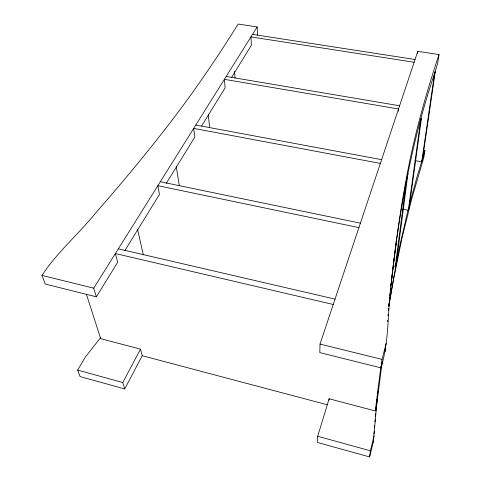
<?xml version="1.0" encoding="UTF-8"?>
<svg xmlns="http://www.w3.org/2000/svg" width="481" height="481" viewBox="0 0 481 481"><rect width="100%" height="100%" fill="white"/><g stroke="black" fill="none" stroke-linecap="round" stroke-linejoin="round"><path stroke-width="0.72" d="M382.299 361.081L376.587 405.657L375.258 410.924L329.118 398.779L317.682 436.273L317.526 442.49L369.6 456.95L373.292 442.015L377.152 399.759M320.021 344.077L319.805 352.603L380.94 367.869C389.899 339.177 387.217 308.58 391.744 279.124C395.496 244.444 400.348 209.872 406.884 175.601C414.526 134.5 425.805 94.198 438.997 54.563L417.773 51.341L320.021 344.077L382.022 359.391L380.94 367.869M329.058 400.204L329.118 398.779M385.065 351.936L385.353 348.25M385.528 346.037L385.642 344.564M387.421 321.699L387.536 320.22M373.292 442.015L373.725 436.778M373.971 433.784L374.158 431.535M374.471 427.795L374.657 425.553M374.964 421.807L375.15 419.564M375.396 416.57L375.643 413.576M387.939 315.752L388.083 314.285M388.438 310.618L388.648 308.417M388.858 306.217L389.147 303.283M389.357 301.082L389.64 298.142M389.857 295.941L390.067 293.741M390.35 290.807L390.566 288.606M375.889 410.582L376.112 408.375M376.407 405.429L376.623 403.222M376.845 401.016L376.99 399.543M377.369 397.54L377.591 395.328M377.813 393.109L377.958 391.63M398.286 111.153L398.521 108.983L224.38 79.341L225.138 87.849L201.611 126.028M390.806 286.405L391.149 283.471M391.318 282.004C399.254 210.636 411.964 139.394 435.305 71.332L422.54 158.916L417.406 175.553L409.169 205.525M417.508 53.451L417.773 51.341M390.831 285.654L391.107 283.435M391.3 281.95L396.639 239.718L396.091 241.666M375.258 410.924L380.898 366.48M369.6 456.95L370.382 450.805L374.11 435.786M393.476 265.963L395.328 266.366L406.836 177.405M402.928 209.211L408.327 210.293L420.466 121.621L421.428 118.368L420.947 118.284M421.428 118.368L409.235 206.992L408.327 210.293M415.025 160.57L421.735 161.808L434.475 74.14L437.746 63.047L438.997 54.563M423.442 150.108L424.903 150.373L423.899 157.185L411.471 199.904L402.05 237.83L393.386 280.14L388.913 306.132M388.852 305.321L389.195 303.096M389.424 301.611L398.508 251.575L407.948 210.221M382.022 359.391L386.183 343.392M395.328 266.366L396.368 262.566L407.948 173.593L407.209 176.136M421.735 161.808L424.903 150.373M100.541 337.692L85.053 357.497L77.651 370.093L80.086 376.569L124.741 388.967L142.226 355.7L140.506 349.14L100.679 338.66L86.466 294.432M124.741 388.967L122.763 382.533L140.506 349.14M257.575 35.203L257.167 26.936L238.173 24.05C215.446 60.42 191.228 95.863 164.761 129.636C142.508 158.243 119.24 186.051 95.37 213.323C78.156 234.512 56.992 252.477 42.003 275.403L45.262 284.061L96.38 296.825L117.671 262.265L115.386 253.547L333.243 304.491M124.898 250.541L159.47 194.432L157.84 185.69L358.91 227.615M166.216 183.477L194.829 137.043L193.693 128.379L380.351 163.414M231.595 77.375L251.407 45.22L250.932 36.899L414.123 62.259M96.38 296.825L93.717 288.179L257.167 26.936M252.513 34.373L415.049 59.494M226.19 76.443L399.591 105.784M420.045 121.549L420.466 121.621M195.803 125.018L381.601 159.662M160.317 181.734L360.395 223.166M118.332 248.833L335.035 299.116M42.003 275.403L93.717 288.179M142.226 355.7L327.387 404.798M77.651 370.093L122.763 382.533M317.682 436.273L370.382 450.805M137.584 229.347L143.302 254.828M176.274 166.504L179.329 185.732M208.255 114.887L209.674 127.549M234.542 71.302L235.059 78.018"/></g></svg>
